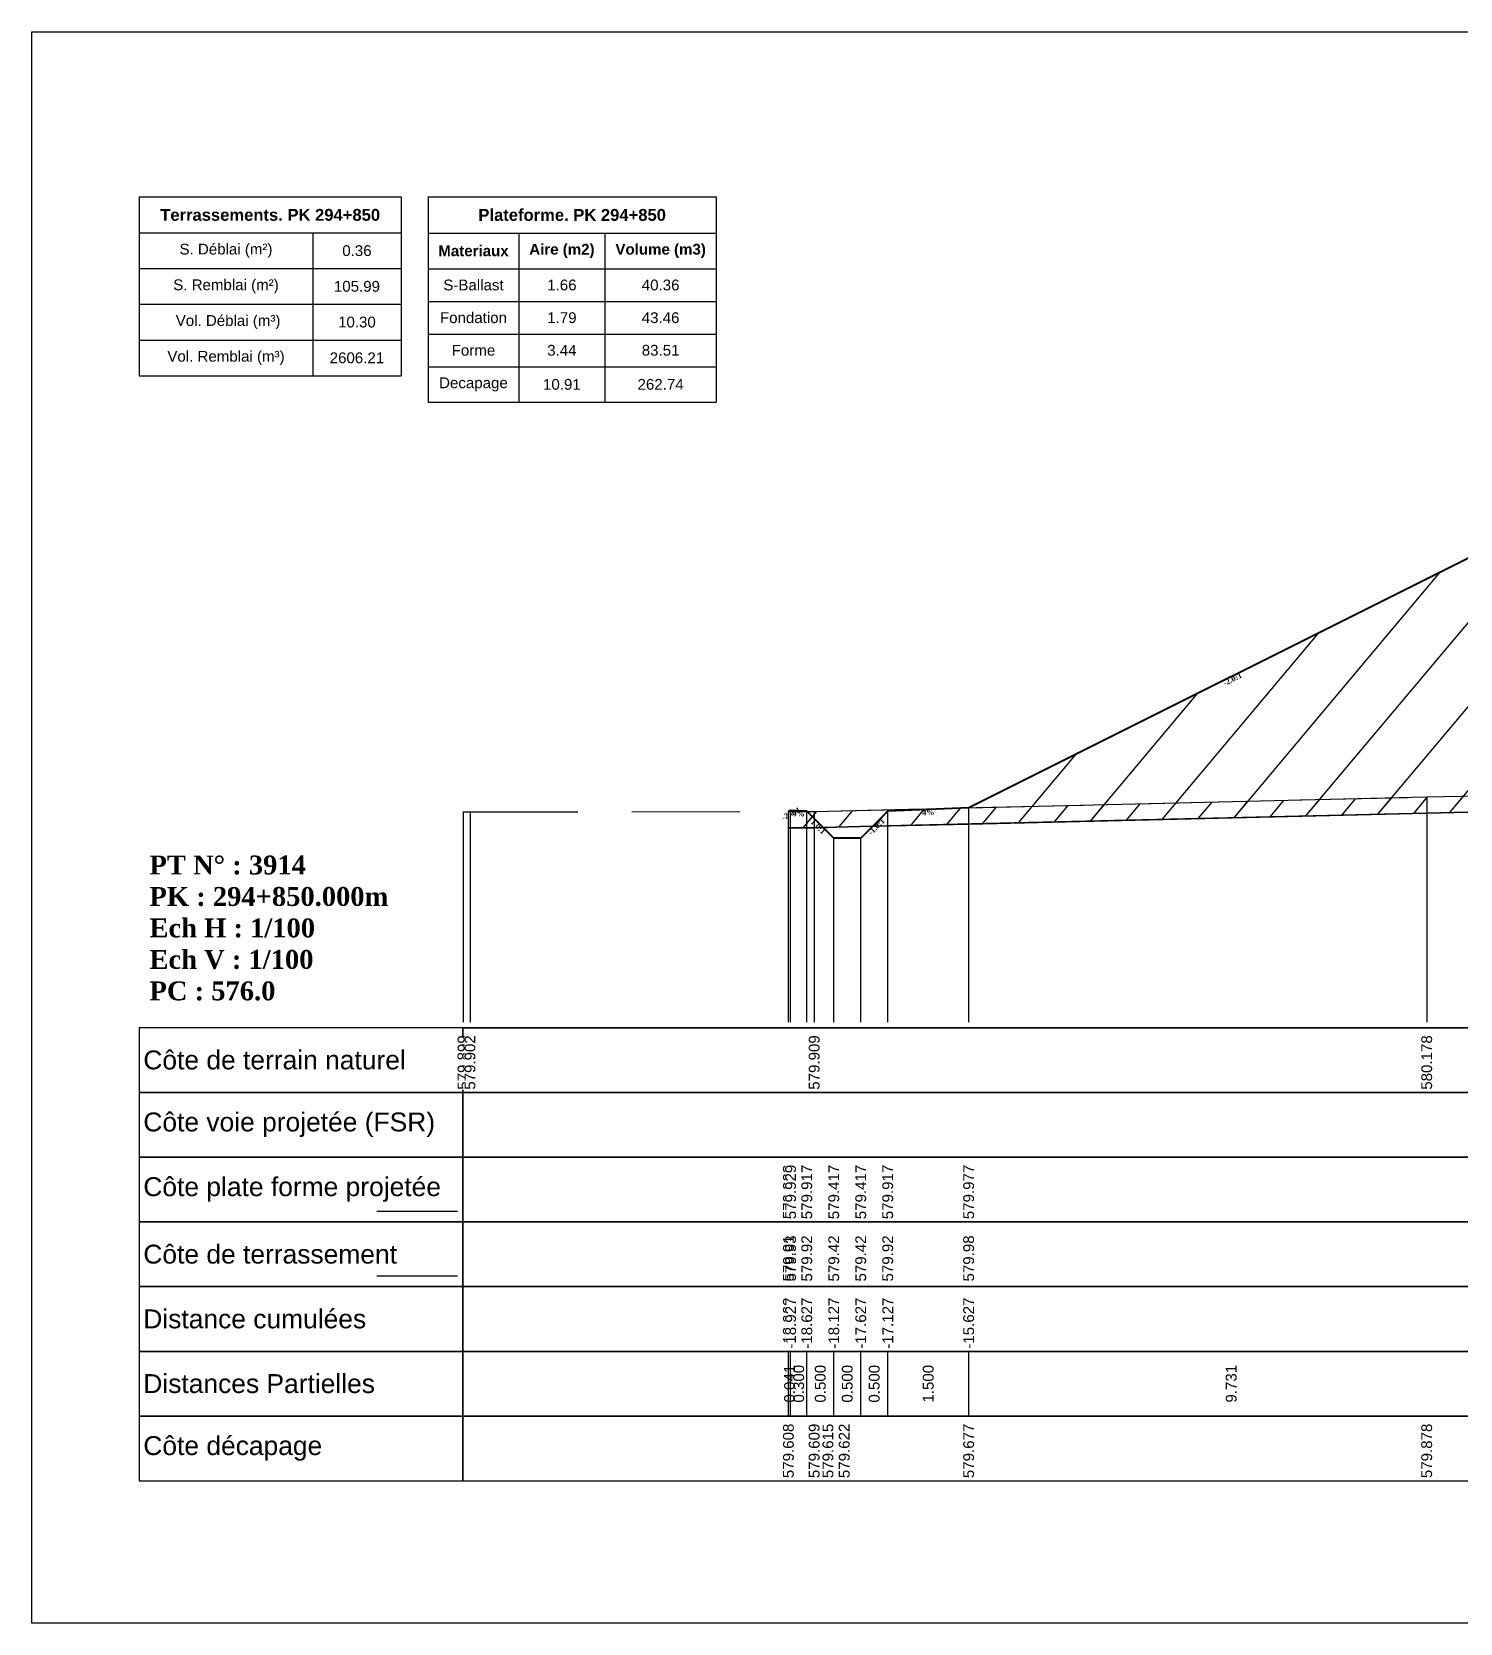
# Model space of a CAD drawing. Header units: millimetres. Extents: x 2762 to 3076, y 916 to 3305.
# Drawn here: x 2865.39 to 2891.86, y 985.65 to 1015.15 of the extents above; entities that cross this region are included whole.
import ezdxf

# ---------------------------------------------------------------- set-up
doc = ezdxf.new("R2010")
doc.units = ezdxf.units.MM
doc.header["$LTSCALE"] = 2
doc.linetypes.add('CACHE', pattern=[9.525, 6.35, -3.175])
doc.linetypes.add('DASHED', pattern=[0.75, 0.5, -0.25])
for name, color, linetype in [('C-ANNO-TABL', 1, 'Continuous'), ('C-ANNO-TABL-TEXT', 150, 'Continuous'), ('C-ANNO-TABL-TITL', 150, 'Continuous'), ('C-ANNO-TABL-TTBL', 5, 'Continuous'), ('C-ROAD-CORR', 5, 'Continuous'), ('C-ROAD-SCTN', 7, 'Continuous')]:
    doc.layers.add(name, color=color, linetype=linetype)
doc.styles.add('ARIAL', font='arial.ttf')
doc.styles.add('C3D_Etiquette', font='romans.shx')
doc.styles.add('C3D_Profil_Travers', font='romans.shx')
doc.styles.get("Standard").update_dxf_attribs({"font": 'arial.ttf'})

msp = doc.modelspace()

# ---------------------------------------------------------------- hatches: boundary and pattern name
at = {"linetype": 'Continuous', "lineweight": -3}
h = msp.add_hatch(dxfattribs=at)
h.set_pattern_fill('_U', color=3, angle=50, style=0, pattern_type=0)
h.set_pattern_definition([(50, (2915.2507, 1000.7748), (-0.766044, 0.642788), [])])
h.paths.add_polyline_path([(2915.251, 1000.775), (2915.469, 1000.993), (2915.769, 1001.005), (2915.788, 1001.079), (2915.788, 1000.779)])
h.paths.add_polyline_path([(2880.97, 1000.418), (2881.252, 1000.7), (2882.752, 1000.76), (2892.483, 1005.626), (2900.48, 1005.945), (2902.876, 1005.85), (2912.469, 1001.053), (2913.969, 1000.993), (2914.196, 1000.767), (2913.007, 1000.757), (2902.341, 1000.678), (2899.878, 1000.702), (2893.791, 1000.7), (2892.626, 1000.694), (2891.242, 1000.662)])
h.paths.add_polyline_path([(2879.411, 1000.392), (2879.411, 1000.692), (2879.452, 1000.712), (2879.752, 1000.7), (2880.056, 1000.396), (2879.889, 1000.392)])
h = msp.add_hatch(dxfattribs=at)
h.set_pattern_fill('_U', color=150, scale=0.5, angle=50, style=0, pattern_type=0)
h.set_pattern_definition([(50, (2915.2507, 1000.77476), (-0.383022, 0.321394), [])])
h.paths.add_polyline_path([(2915.251, 1000.775), (2915.469, 1000.993), (2915.769, 1001.005), (2915.788, 1001.079), (2915.788, 1000.779)])
h.paths.add_polyline_path([(2912.469, 1001.053), (2913.007, 1001.057), (2915.177, 1001.074), (2915.788, 1001.079), (2915.769, 1001.005), (2915.469, 1000.993), (2915.251, 1000.775), (2915.177, 1000.774), (2914.196, 1000.767), (2913.969, 1000.993)])
h.paths.add_polyline_path([(2880.97, 1000.418), (2881.252, 1000.7), (2882.752, 1000.76), (2891.242, 1000.962), (2892.626, 1000.994), (2893.791, 1001), (2899.878, 1001.002), (2902.341, 1000.978), (2912.469, 1001.053), (2913.969, 1000.993), (2914.196, 1000.767), (2913.007, 1000.757), (2902.341, 1000.678), (2899.878, 1000.702), (2893.791, 1000.7), (2892.626, 1000.694), (2891.242, 1000.662)])
h.paths.add_polyline_path([(2879.76, 1000.692), (2879.889, 1000.692), (2882.752, 1000.76), (2881.252, 1000.7), (2880.97, 1000.418), (2880.056, 1000.396)])
h.paths.add_polyline_path([(2879.411, 1000.392), (2879.411, 1000.692), (2879.76, 1000.692), (2880.056, 1000.396), (2879.889, 1000.392)])

# ---------------------------------------------------------------- linework, layer by layer
at = {"color": 253, "linetype": 'Continuous', "lineweight": -3}
for p, q in [((2882.752, 1000.76), (2892.483, 1005.626)), ((2882.752, 1000.76), (2891.242, 1000.962)), ((2891.242, 1000.962), (2892.626, 1000.994)), ((2879.411, 1000.692), (2879.452, 1000.712)), ((2879.411, 1000.392), (2879.411, 1000.692)), ((2879.411, 1000.692), (2879.76, 1000.692)), ((2879.411, 1000.392), (2879.411, 1000.692)), ((2879.452, 1000.712), (2879.752, 1000.7)), ((2879.752, 1000.7), (2880.056, 1000.396)), ((2879.76, 1000.692), (2879.889, 1000.692)), ((2880.056, 1000.396), (2879.76, 1000.692)), ((2879.76, 1000.692), (2880.056, 1000.396)), ((2879.889, 1000.692), (2882.752, 1000.76)), ((2880.97, 1000.418), (2881.252, 1000.7)), ((2881.252, 1000.7), (2880.97, 1000.418)), ((2880.97, 1000.418), (2881.252, 1000.7)), ((2891.242, 1000.662), (2880.97, 1000.418)), ((2891.242, 1000.662), (2880.97, 1000.418)), ((2881.252, 1000.7), (2882.752, 1000.76)), ((2882.752, 1000.76), (2881.252, 1000.7)), ((2881.252, 1000.7), (2882.752, 1000.76)), ((2892.626, 1000.694), (2891.242, 1000.662)), ((2892.626, 1000.694), (2891.242, 1000.662)), ((2879.889, 1000.392), (2879.411, 1000.392)), ((2879.889, 1000.392), (2879.411, 1000.392)), ((2880.056, 1000.396), (2879.889, 1000.392)), ((2880.056, 1000.396), (2879.889, 1000.392)), ((2880.97, 1000.418), (2880.056, 1000.396)), ((2880.056, 1000.396), (2880.97, 1000.418)), ((2880.252, 1000.2), (2880.056, 1000.396)), ((2880.97, 1000.418), (2880.752, 1000.2)), ((2880.752, 1000.2), (2880.252, 1000.2))]:
    msp.add_line(p, q, dxfattribs=at)
at = {"color": 105, "linetype": 'DASHED', "lineweight": -3, "ltscale": 2}
for p, q in [((2879.889, 1000.692), (2891.242, 1000.962)), ((2891.242, 1000.962), (2892.626, 1000.994)), ((2873.38, 1000.683), (2873.509, 1000.686)), ((2873.509, 1000.686), (2879.889, 1000.692))]:
    msp.add_line(p, q, dxfattribs=at)
at = {"color": 98, "linetype": 'CACHE', "lineweight": -3}
for p, q in [((2891.242, 1000.962), (2891.242, 996.784)), ((2873.38, 1000.683), (2873.38, 996.784)), ((2873.509, 1000.686), (2873.509, 996.784)), ((2879.889, 1000.692), (2879.889, 996.784))]:
    msp.add_line(p, q, dxfattribs=at)
at = {"color": 8, "linetype": 'CACHE', "lineweight": -3}
for p, q in [((2879.411, 996.784), (2879.411, 1000.692)), ((2879.452, 996.784), (2879.452, 1000.712)), ((2879.752, 996.784), (2879.752, 1000.7)), ((2881.252, 996.784), (2881.252, 1000.7)), ((2882.752, 996.784), (2882.752, 1000.76)), ((2880.252, 996.784), (2880.252, 1000.2)), ((2880.752, 996.784), (2880.752, 1000.2))]:
    msp.add_line(p, q, dxfattribs=at)
at = {"color": 6, "linetype": 'Continuous', "lineweight": -3}
for p, q in [((2882.752, 1000.46), (2891.242, 1000.662)), ((2891.242, 1000.662), (2892.626, 1000.694)), ((2879.411, 1000.392), (2879.889, 1000.392)), ((2879.889, 1000.392), (2880.144, 1000.398)), ((2880.144, 1000.398), (2880.446, 1000.406)), ((2880.446, 1000.406), (2882.752, 1000.46))]:
    msp.add_line(p, q, dxfattribs=at)
at = {"color": 7, "linetype": 'Continuous', "lineweight": -3}
for p, q in [((2873.379, 996.684), (2923.381, 996.684)), ((2879.411, 989.484), (2879.411, 990.684)), ((2879.452, 989.484), (2879.452, 990.684)), ((2879.452, 989.484), (2879.452, 990.684)), ((2879.752, 989.484), (2879.752, 990.684)), ((2879.752, 989.484), (2879.752, 990.684)), ((2880.252, 989.484), (2880.252, 990.684)), ((2880.252, 989.484), (2880.252, 990.684)), ((2880.752, 989.484), (2880.752, 990.684)), ((2880.752, 989.484), (2880.752, 990.684)), ((2881.252, 989.484), (2881.252, 990.684)), ((2881.252, 989.484), (2881.252, 990.684)), ((2882.752, 989.484), (2882.752, 990.684)), ((2882.752, 989.484), (2882.752, 990.684))]:
    msp.add_line(p, q, dxfattribs=at)
at = {"color": 154, "linetype": 'Continuous', "lineweight": -3}
msp.add_line((2871.779, 993.284), (2873.279, 993.284), dxfattribs=at)
at = {"color": 1, "linetype": 'Continuous', "lineweight": -3}
msp.add_line((2871.779, 992.084), (2873.279, 992.084), dxfattribs=at)
at = {"color": 7, "linetype": 'Continuous', "lineweight": -3}
for points in [[(2873.379, 995.484), (2873.379, 996.684), (2867.379, 996.684), (2867.379, 995.484)], [(2873.379, 995.484), (2923.381, 995.484), (2923.381, 996.684), (2873.379, 996.684)], [(2873.379, 994.284), (2873.379, 995.484), (2867.379, 995.484), (2867.379, 994.284)], [(2873.379, 994.284), (2923.381, 994.284), (2923.381, 995.484), (2873.379, 995.484)], [(2873.379, 993.084), (2873.379, 994.284), (2867.379, 994.284), (2867.379, 993.084)], [(2873.379, 993.084), (2923.381, 993.084), (2923.381, 994.284), (2873.379, 994.284)], [(2873.379, 991.884), (2873.379, 993.084), (2867.379, 993.084), (2867.379, 991.884)], [(2873.379, 991.884), (2923.381, 991.884), (2923.381, 993.084), (2873.379, 993.084)], [(2873.379, 990.684), (2873.379, 991.884), (2867.379, 991.884), (2867.379, 990.684)], [(2873.379, 990.684), (2923.381, 990.684), (2923.381, 991.884), (2873.379, 991.884)], [(2873.379, 989.484), (2873.379, 990.684), (2867.379, 990.684), (2867.379, 989.484)], [(2873.379, 989.484), (2923.381, 989.484), (2923.381, 990.684), (2873.379, 990.684)], [(2873.379, 988.284), (2873.379, 989.484), (2867.379, 989.484), (2867.379, 988.284)], [(2873.379, 988.284), (2923.381, 988.284), (2923.381, 989.484), (2873.379, 989.484)]]:
    msp.add_3dface(points, dxfattribs=at)
at = {"layer": 'C-ANNO-TABL', "color": 7, "linetype": 'Continuous', "lineweight": -3}
for p, q in [((2867.379, 1011.419), (2870.594, 1011.419)), ((2870.594, 1011.419), (2872.232, 1011.419)), ((2870.594, 1011.419), (2870.594, 1010.757)), ((2872.732, 1011.416), (2874.414, 1011.416)), ((2874.414, 1011.416), (2876.01, 1011.416)), ((2874.414, 1011.416), (2874.414, 1010.754)), ((2876.01, 1011.416), (2878.073, 1011.416)), ((2876.01, 1011.416), (2876.01, 1010.754)), ((2867.379, 1010.757), (2870.594, 1010.757)), ((2870.594, 1010.757), (2872.232, 1010.757)), ((2870.594, 1010.757), (2870.594, 1010.095)), ((2872.732, 1010.754), (2874.414, 1010.754)), ((2874.414, 1010.754), (2876.01, 1010.754)), ((2874.414, 1010.754), (2874.414, 1010.147)), ((2876.01, 1010.754), (2878.073, 1010.754)), ((2876.01, 1010.754), (2876.01, 1010.147)), ((2867.379, 1010.095), (2870.594, 1010.095)), ((2870.594, 1010.095), (2872.232, 1010.095)), ((2870.594, 1010.095), (2870.594, 1009.432)), ((2872.732, 1010.147), (2874.414, 1010.147)), ((2874.414, 1010.147), (2876.01, 1010.147)), ((2874.414, 1010.147), (2874.414, 1009.543)), ((2876.01, 1010.147), (2878.073, 1010.147)), ((2876.01, 1010.147), (2876.01, 1009.543)), ((2872.732, 1009.543), (2874.414, 1009.543)), ((2874.414, 1009.543), (2876.01, 1009.543)), ((2874.414, 1009.543), (2874.414, 1008.938)), ((2876.01, 1009.543), (2878.073, 1009.543)), ((2876.01, 1009.543), (2876.01, 1008.938)), ((2867.379, 1009.432), (2870.594, 1009.432)), ((2870.594, 1009.432), (2872.232, 1009.432)), ((2870.594, 1009.432), (2870.594, 1008.77)), ((2872.732, 1008.938), (2874.414, 1008.938)), ((2874.414, 1008.938), (2876.01, 1008.938)), ((2874.414, 1008.938), (2874.414, 1008.28)), ((2876.01, 1008.938), (2878.073, 1008.938)), ((2876.01, 1008.938), (2876.01, 1008.28))]:
    msp.add_line(p, q, dxfattribs=at)
at = {"layer": 'C-ANNO-TABL-TTBL', "color": 7, "linetype": 'Continuous', "lineweight": -3}
for p, q in [((2867.379, 1012.084), (2872.232, 1012.084)), ((2867.379, 1012.084), (2867.379, 1011.419)), ((2872.232, 1012.084), (2872.232, 1011.419)), ((2872.732, 1012.084), (2878.073, 1012.084)), ((2872.732, 1012.084), (2872.732, 1011.416)), ((2878.073, 1012.084), (2878.073, 1011.416)), ((2867.379, 1011.419), (2867.379, 1010.757)), ((2872.232, 1011.419), (2872.232, 1010.757)), ((2872.732, 1011.416), (2872.732, 1010.754)), ((2878.073, 1011.416), (2878.073, 1010.754)), ((2867.379, 1010.757), (2867.379, 1010.095)), ((2872.232, 1010.757), (2872.232, 1010.095)), ((2872.732, 1010.754), (2872.732, 1010.147)), ((2878.073, 1010.754), (2878.073, 1010.147)), ((2867.379, 1010.095), (2867.379, 1009.432)), ((2872.232, 1010.095), (2872.232, 1009.432)), ((2872.732, 1010.147), (2872.732, 1009.543)), ((2878.073, 1010.147), (2878.073, 1009.543)), ((2872.732, 1009.543), (2872.732, 1008.938)), ((2878.073, 1009.543), (2878.073, 1008.938)), ((2867.379, 1009.432), (2867.379, 1008.77)), ((2872.232, 1009.432), (2872.232, 1008.77)), ((2872.732, 1008.938), (2872.732, 1008.28)), ((2878.073, 1008.938), (2878.073, 1008.28)), ((2867.379, 1008.77), (2870.594, 1008.77)), ((2870.594, 1008.77), (2872.232, 1008.77)), ((2872.732, 1008.28), (2874.414, 1008.28)), ((2874.414, 1008.28), (2876.01, 1008.28)), ((2876.01, 1008.28), (2878.073, 1008.28))]:
    msp.add_line(p, q, dxfattribs=at)
at = {"layer": 'C-ROAD-CORR', "color": 1, "linetype": 'Continuous', "lineweight": 40}
for p, q in [((2892.483, 1005.626), (2882.752, 1000.76)), ((2879.452, 1000.712), (2879.411, 1000.692)), ((2879.752, 1000.7), (2879.452, 1000.712)), ((2880.252, 1000.2), (2879.752, 1000.7)), ((2881.252, 1000.7), (2880.752, 1000.2)), ((2882.752, 1000.76), (2881.252, 1000.7)), ((2880.752, 1000.2), (2880.252, 1000.2))]:
    msp.add_line(p, q, dxfattribs=at)
at = {"layer": 'C-ROAD-CORR', "color": 1, "linetype": 'Continuous', "lineweight": -3}
for p, q in [((2880.252, 1000.2), (2879.752, 1000.7)), ((2881.252, 1000.7), (2880.752, 1000.2))]:
    msp.add_line(p, q, dxfattribs=at)
at = {"layer": 'C-ROAD-SCTN', "color": 154, "linetype": 'Continuous', "lineweight": -3}
for p, q in [((2882.752, 1000.76), (2892.483, 1005.626)), ((2879.411, 1000.692), (2879.452, 1000.712)), ((2879.452, 1000.712), (2879.752, 1000.7)), ((2879.752, 1000.7), (2880.252, 1000.2)), ((2880.752, 1000.2), (2881.252, 1000.7)), ((2881.252, 1000.7), (2882.752, 1000.76)), ((2880.252, 1000.2), (2880.752, 1000.2))]:
    msp.add_line(p, q, dxfattribs=at)
at = {"layer": 'C-ROAD-SCTN', "color": 1, "linetype": 'Continuous', "lineweight": -3}
for p, q in [((2882.752, 1000.76), (2892.483, 1005.626)), ((2879.411, 1000.692), (2879.452, 1000.712)), ((2879.452, 1000.712), (2879.752, 1000.7)), ((2879.752, 1000.7), (2880.252, 1000.2)), ((2880.752, 1000.2), (2881.252, 1000.7)), ((2881.252, 1000.7), (2882.752, 1000.76)), ((2880.252, 1000.2), (2880.752, 1000.2))]:
    msp.add_line(p, q, dxfattribs=at)

# ---------------------------------------------------------------- texts
at = {"color": 7, "linetype": 'Continuous', "lineweight": -3, "char_height": 0.1, "attachment_point": 2, "style": 'C3D_Etiquette'}
for s, insert, width, rotation in [('{\\fTimes New Roman|b1|i0|c0|p18;-2.0:1}', (2887.619, 1003.189), 0.34598, 26.5651), ('{\\fTimes New Roman|b1|i0|c0|p18;-2.0:1}', (2879.434, 1000.699), 0.34598, 26.5651), ('{\\fTimes New Roman|b1|i0|c0|p18;4%}', (2879.602, 1000.702), 0.37094, 357.7094), ('{\\fTimes New Roman|b1|i0|c0|p18;4%}', (2882.002, 1000.726), 0.42071, 2.2906), ('{\\fTimes New Roman|b1|i0|c0|p18;1.0:1}', (2879.999, 1000.448), 0.29001, 315), ('{\\fTimes New Roman|b1|i0|c0|p18;-1.0:1}', (2881.005, 1000.448), 0.34598, 45)]:
    msp.add_mtext(s, dxfattribs=dict(at, insert=insert, width=width, rotation=rotation))
at = {"color": 7, "linetype": 'Continuous', "lineweight": -3, "char_height": 0.35}
for s, insert, attachment_point, style in [('{\\fTimes New Roman|b1|i0|c0|p18;PT N° : 3914\\PPK : 294+850.000m\\PEch H : 1/100\\PEch V : 1/100\\PPC : 576.0}', (2867.568, 997.184), 7, 'C3D_Profil_Travers'), ('{\\fArial|b0|i0|c0|p34;Côte de terrain naturel}', (2867.454, 996.084), 4, 'C3D_Etiquette'), ('{\\fArial|b0|i0|c0|p34;Côte plate forme projetée}', (2867.454, 993.684), 4, 'C3D_Etiquette'), ('{\\fArial|b0|i0|c0|p34;Côte de terrassement}', (2867.454, 992.484), 4, 'C3D_Etiquette'), ('{\\fArial|b0|i0|c0|p34;Distance cumulées}', (2867.454, 991.284), 4, 'C3D_Etiquette'), ('{\\fArial|b0|i0|c0|p34;Distances Partielles}', (2867.454, 990.084), 4, 'C3D_Etiquette'), ('{\\fArial|b0|i0|c0|p34;Côte décapage}', (2867.454, 988.884), 4, 'C3D_Etiquette')]:
    msp.add_mtext(s, dxfattribs=dict(at, insert=insert, attachment_point=attachment_point, style=style))
at = {"color": 7, "linetype": 'Continuous', "lineweight": -3, "insert": (2867.454, 994.884), "char_height": 0.35, "attachment_point": 4}
msp.add_mtext('{\\fArial|b0|i0|c0|p34;Côte voie projetée (FSR)}', dxfattribs=at)
at = {"color": 7, "linetype": 'Continuous', "lineweight": -3, "char_height": 0.2, "rotation": 90, "style": 'C3D_Profil_Travers'}
for s, insert, attachment_point in [('{\\fArial|b0|i0|c0|p34;579.91}', (2879.411, 991.979), 4), ('{\\fArial|b0|i0|c0|p34;579.93}', (2879.452, 991.979), 4), ('{\\fArial|b0|i0|c0|p34;579.92}', (2879.752, 991.979), 4), ('{\\fArial|b0|i0|c0|p34;579.42}', (2880.252, 991.979), 4), ('{\\fArial|b0|i0|c0|p34;579.42}', (2880.752, 991.979), 4), ('{\\fArial|b0|i0|c0|p34;579.92}', (2881.252, 991.979), 4), ('{\\fArial|b0|i0|c0|p34;579.98}', (2882.752, 991.979), 4), ('{\\fArial|b0|i0|c0|p34;0.041}', (2879.432, 990.084), 5), ('{\\fArial|b0|i0|c0|p34;0.300}', (2879.602, 990.084), 5), ('{\\fArial|b0|i0|c0|p34;0.500}', (2880.002, 990.084), 5), ('{\\fArial|b0|i0|c0|p34;0.500}', (2880.502, 990.084), 5), ('{\\fArial|b0|i0|c0|p34;0.500}', (2881.002, 990.084), 5), ('{\\fArial|b0|i0|c0|p34;1.500}', (2882.002, 990.084), 5), ('{\\fArial|b0|i0|c0|p34;9.731}', (2887.618, 990.084), 5)]:
    msp.add_mtext(s, dxfattribs=dict(at, insert=insert, attachment_point=attachment_point))
at = {"layer": 'C-ANNO-TABL-TEXT', "color": 7, "linetype": 'Continuous', "lineweight": -3, "char_height": 0.2, "attachment_point": 5, "style": 'ARIAL'}
for s, insert in [('{\\fArial|b0|i0|c0|p34;\\C7;0.36}', (2871.413, 1011.088)), ('{\\fArial|b0|i0|c0|p34;\\C7;105.99}', (2871.413, 1010.426)), ('{\\fArial|b0|i0|c0|p34;\\C7;S-Ballast}', (2873.573, 1010.451)), ('{\\fArial|b0|i0|c0|p34;\\C7;1.66}', (2875.212, 1010.451)), ('{\\C18;\\c0;40.36}', (2877.042, 1010.451)), ('{\\fArial|b0|i0|c0|p34;\\C7;10.30}', (2871.413, 1009.764)), ('{\\fArial|b0|i0|c0|p34;\\C7;Fondation}', (2873.573, 1009.845)), ('{\\fArial|b0|i0|c0|p34;\\C7;1.79}', (2875.212, 1009.845)), ('{\\C18;\\c0;43.46}', (2877.042, 1009.845)), ('{\\fArial|b0|i0|c0|p34;\\C7;2606.21}', (2871.413, 1009.101)), ('{\\fArial|b0|i0|c0|p34;\\C7;Forme}', (2873.573, 1009.241)), ('{\\fArial|b0|i0|c0|p34;\\C7;3.44}', (2875.212, 1009.241)), ('{\\C18;\\c0;83.51}', (2877.042, 1009.241)), ('{\\fArial|b0|i0|c0|p34;\\C7;Decapage}', (2873.573, 1008.609)), ('{\\fArial|b0|i0|c0|p34;\\C7;10.91}', (2875.212, 1008.609)), ('{\\C18;\\c0;262.74}', (2877.042, 1008.609))]:
    msp.add_mtext(s, dxfattribs=dict(at, insert=insert))
at = {"layer": 'C-ANNO-TABL-TITL', "color": 7, "linetype": 'Continuous', "lineweight": -3, "attachment_point": 5, "style": 'ARIAL'}
for s, insert, char_height in [('{\\fArial|b1|i0|c0|p34;\\C7;Terrassements. PK 294+850}', (2869.805, 1011.751), 0.22), ('{\\fArial|b1|i0|c0|p34;\\C18;\\c0;Plateforme. PK 294+850}', (2875.402, 1011.75), 0.22), ('{\\fArial|b0|i0|c0|p34;\\C7;S. Déblai (m²) }', (2868.986, 1011.088), 0.2), ('{\\fArial|b1|i0|c0|p34;\\C7;Materiaux   }', (2873.573, 1011.085), 0.2), ('{\\fArial|b1|i0|c0|p34;\\C7;Aire (m2)}', (2875.212, 1011.085), 0.2), ('{\\fArial|b1|i0|c0|p34;\\C7;Volume (m3)}', (2877.042, 1011.085), 0.2), ('{\\fArial|b0|i0|c0|p34;\\C7;S. Remblai (m²) }', (2868.986, 1010.426), 0.2), ('{\\fArial|b0|i0|c0|p34;\\C7; Vol. Déblai (m³) }', (2868.986, 1009.764), 0.2), ('{\\fArial|b0|i0|c0|p34;\\C7;Vol. Remblai (m³)}', (2868.986, 1009.101), 0.2)]:
    msp.add_mtext(s, dxfattribs=dict(at, insert=insert, char_height=char_height))

# ---------------------------------------------------------------- next in the draw order: texts
at = {"color": 7, "linetype": 'Continuous', "lineweight": -3, "char_height": 0.2, "attachment_point": 4, "rotation": 90, "style": 'C3D_Profil_Travers', "bg_fill": 3, "box_fill_scale": 1.000375, "bg_fill_color": 256, "bg_fill_true_color": 13158600, "bg_fill_transparency": 0}
for s, insert, width in [('{\\fArial|b0|i0|c0|p34;579.899}', (2873.38, 995.534), 0.99595), ('{\\fArial|b0|i0|c0|p34;579.909}', (2879.889, 995.534), 0.99595), ('{\\fArial|b0|i0|c0|p34;580.178}', (2891.242, 995.534), 0.99595), ('{\\fArial|b0|i0|c0|p34;579.908}', (2879.411, 993.134), 0.99595), ('{\\fArial|b0|i0|c0|p34;579.417}', (2880.252, 993.134), 0.99553), ('{\\fArial|b0|i0|c0|p34;579.417}', (2880.752, 993.134), 0.99553), ('{\\fArial|b0|i0|c0|p34;579.917}', (2881.252, 993.134), 0.99553), ('{\\fArial|b0|i0|c0|p34;579.977}', (2882.752, 993.134), 0.99553), ('{\\fArial|b0|i0|c0|p34;\\C256;-18.968}', (2879.411, 990.734), 0.93573), ('{\\fArial|b0|i0|c0|p34;\\C256;-18.127}', (2880.252, 990.734), 0.93532), ('{\\fArial|b0|i0|c0|p34;\\C256;-17.627}', (2880.752, 990.734), 0.93532), ('{\\fArial|b0|i0|c0|p34;\\C256;-17.127}', (2881.252, 990.734), 0.93532), ('{\\fArial|b0|i0|c0|p34;\\C256;-15.627}', (2882.752, 990.734), 0.93532), ('{\\fArial|b0|i0|c0|p34;579.608}', (2879.411, 988.334), 0.99595), ('{\\fArial|b0|i0|c0|p34;579.609}', (2879.889, 988.334), 0.99595), ('{\\fArial|b0|i0|c0|p34;579.677}', (2882.752, 988.334), 0.99553), ('{\\fArial|b0|i0|c0|p34;579.878}', (2891.242, 988.334), 0.99595)]:
    msp.add_mtext(s, dxfattribs=dict(at, insert=insert, width=width))

# ---------------------------------------------------------------- next in the draw order: texts
for s, insert, width in [('{\\fArial|b0|i0|c0|p34;579.902}', (2873.509, 995.534), 0.99347), ('{\\fArial|b0|i0|c0|p34;579.929}', (2879.452, 993.134), 0.99595), ('{\\fArial|b0|i0|c0|p34;\\C256;-18.927}', (2879.452, 990.734), 0.93532), ('{\\fArial|b0|i0|c0|p34;579.615}', (2880.144, 988.334), 0.99705)]:
    msp.add_mtext(s, dxfattribs=dict(at, insert=insert, width=width))

# ---------------------------------------------------------------- next in the draw order: texts
for s, insert, width in [('{\\fArial|b0|i0|c0|p34;579.917}', (2879.752, 993.134), 0.99553), ('{\\fArial|b0|i0|c0|p34;\\C256;-18.627}', (2879.752, 990.734), 0.93532), ('{\\fArial|b0|i0|c0|p34;579.622}', (2880.446, 988.334), 0.99347)]:
    msp.add_mtext(s, dxfattribs=dict(at, insert=insert, width=width))

# ---------------------------------------------------------------- next in the draw order: linework, layer by layer
msp.add_lwpolyline([(2865.388, 1015.145), (2924.554, 1015.145), (2924.554, 985.645), (2865.388, 985.645)], close=True)

doc.saveas('drawing.dxf')
